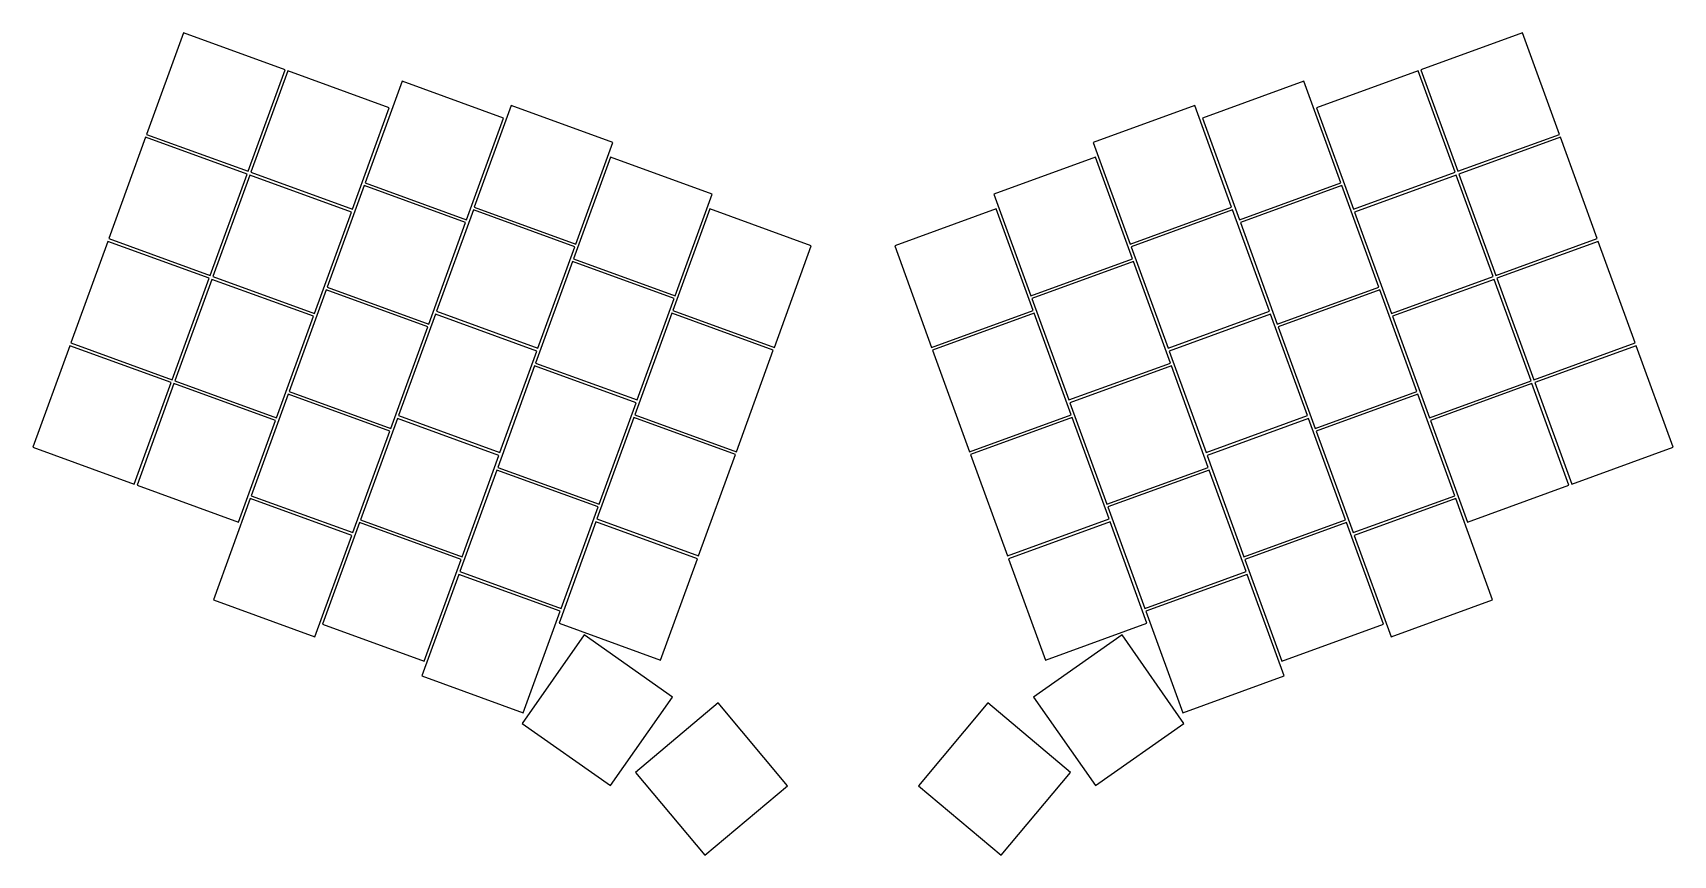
# Model space of a CAD drawing. Header units: millimetres. Extents: x 54 to 335, y -186 to -45.
import ezdxf

# ---------------------------------------------------------------- set-up
doc = ezdxf.new("R2010")
doc.units = ezdxf.units.MM

msp = doc.modelspace()

# ---------------------------------------------------------------- linework, layer by layer
for p, q in [((80.23, -44.9), (73.9, -62.28)), ((97.62, -51.23), (80.23, -44.9)), ((309.54, -44.9), (292.16, -51.23)), ((315.87, -62.28), (309.54, -44.9)), ((91.29, -68.61), (97.62, -51.23)), ((98.09, -51.4), (91.76, -68.78)), ((115.47, -57.72), (98.09, -51.4)), ((117.65, -53.2), (111.32, -70.58)), ((135.04, -59.52), (117.65, -53.2)), ((272.12, -53.2), (254.74, -59.52)), ((278.45, -70.58), (272.12, -53.2)), ((291.69, -51.4), (274.3, -57.72)), ((298.01, -68.78), (291.69, -51.4)), ((292.16, -51.23), (298.48, -68.61)), ((109.14, -75.11), (115.47, -57.72)), ((136.36, -57.35), (130.03, -74.73)), ((153.74, -63.67), (136.36, -57.35)), ((253.41, -57.35), (236.03, -63.67)), ((259.74, -74.73), (253.41, -57.35)), ((274.3, -57.72), (280.63, -75.11)), ((128.71, -76.91), (135.04, -59.52)), ((254.74, -59.52), (261.07, -76.91)), ((73.73, -62.75), (67.41, -80.14)), ((91.12, -69.08), (73.73, -62.75)), ((73.9, -62.28), (91.29, -68.61)), ((147.42, -81.06), (153.74, -63.67)), ((236.03, -63.67), (242.36, -81.06)), ((298.48, -68.61), (315.87, -62.28)), ((316.04, -62.75), (298.66, -69.08)), ((322.37, -80.14), (316.04, -62.75)), ((153.36, -66.19), (147.03, -83.58)), ((170.74, -72.52), (153.36, -66.19)), ((236.41, -66.19), (219.03, -72.52)), ((242.74, -83.58), (236.41, -66.19)), ((84.79, -86.46), (91.12, -69.08)), ((91.59, -69.25), (85.26, -86.64)), ((108.97, -75.58), (91.59, -69.25)), ((91.76, -68.78), (109.14, -75.11)), ((280.63, -75.11), (298.01, -68.78)), ((298.19, -69.25), (280.8, -75.58)), ((304.51, -86.64), (298.19, -69.25)), ((298.66, -69.08), (304.98, -86.46)), ((111.15, -71.05), (104.82, -88.44)), ((128.54, -77.38), (111.15, -71.05)), ((111.32, -70.58), (128.71, -76.91)), ((164.42, -89.91), (170.74, -72.52)), ((219.03, -72.52), (225.36, -89.91)), ((261.07, -76.91), (278.45, -70.58)), ((278.62, -71.05), (261.24, -77.38)), ((284.95, -88.44), (278.62, -71.05)), ((102.65, -92.96), (108.97, -75.58)), ((129.86, -75.2), (123.53, -92.58)), ((147.25, -81.53), (129.86, -75.2)), ((130.03, -74.73), (147.42, -81.06)), ((170.36, -75.04), (164.03, -92.43)), ((187.74, -81.37), (170.36, -75.04)), ((219.42, -75.04), (202.03, -81.37)), ((225.74, -92.43), (219.42, -75.04)), ((242.36, -81.06), (259.74, -74.73)), ((259.91, -75.2), (242.53, -81.53)), ((266.24, -92.58), (259.91, -75.2)), ((280.8, -75.58), (287.13, -92.96)), ((122.21, -94.76), (128.54, -77.38)), ((261.24, -77.38), (267.56, -94.76)), ((67.24, -80.61), (60.91, -97.99)), ((84.62, -86.93), (67.24, -80.61)), ((67.41, -80.14), (84.79, -86.46)), ((181.42, -98.75), (187.74, -81.37)), ((202.03, -81.37), (208.36, -98.75)), ((304.98, -86.46), (322.37, -80.14)), ((322.54, -80.61), (305.15, -86.93)), ((328.87, -97.99), (322.54, -80.61)), ((146.86, -84.05), (140.53, -101.43)), ((140.92, -98.91), (147.25, -81.53)), ((164.24, -90.38), (146.86, -84.05)), ((147.03, -83.58), (164.42, -89.91)), ((225.36, -89.91), (242.74, -83.58)), ((242.91, -84.05), (225.53, -90.38)), ((242.53, -81.53), (248.85, -98.91)), ((249.24, -101.43), (242.91, -84.05)), ((78.29, -104.32), (84.62, -86.93)), ((85.26, -86.64), (102.65, -92.96)), ((287.13, -92.96), (304.51, -86.64)), ((305.15, -86.93), (311.48, -104.32)), ((85.09, -87.11), (78.76, -104.49)), ((102.47, -93.43), (85.09, -87.11)), ((104.65, -88.91), (98.33, -106.29)), ((122.04, -95.23), (104.65, -88.91)), ((104.82, -88.44), (122.21, -94.76)), ((267.56, -94.76), (284.95, -88.44)), ((285.12, -88.91), (267.73, -95.23)), ((291.45, -106.29), (285.12, -88.91)), ((304.68, -87.11), (287.3, -93.43)), ((311.01, -104.49), (304.68, -87.11)), ((123.53, -92.58), (140.92, -98.91)), ((157.92, -107.76), (164.24, -90.38)), ((164.03, -92.43), (181.42, -98.75)), ((208.36, -98.75), (225.74, -92.43)), ((225.53, -90.38), (231.86, -107.76)), ((248.85, -98.91), (266.24, -92.58)), ((96.15, -110.82), (102.47, -93.43)), ((115.71, -112.62), (122.04, -95.23)), ((123.36, -93.05), (117.04, -110.44)), ((140.75, -99.38), (123.36, -93.05)), ((163.86, -92.9), (157.53, -110.28)), ((181.24, -99.22), (163.86, -92.9)), ((225.91, -92.9), (208.53, -99.22)), ((232.24, -110.28), (225.91, -92.9)), ((266.41, -93.05), (249.03, -99.38)), ((272.74, -110.44), (266.41, -93.05)), ((267.73, -95.23), (274.06, -112.62)), ((287.3, -93.43), (293.63, -110.82)), ((60.91, -97.99), (78.29, -104.32)), ((311.48, -104.32), (328.87, -97.99)), ((60.74, -98.46), (54.41, -115.85)), ((78.12, -104.79), (60.74, -98.46)), ((134.42, -116.77), (140.75, -99.38)), ((174.92, -116.61), (181.24, -99.22)), ((208.53, -99.22), (214.86, -116.61)), ((249.03, -99.38), (255.35, -116.77)), ((329.04, -98.46), (311.65, -104.79)), ((335.36, -115.85), (329.04, -98.46)), ((140.36, -101.9), (134.03, -119.29)), ((157.75, -108.23), (140.36, -101.9)), ((140.53, -101.43), (157.92, -107.76)), ((231.86, -107.76), (249.24, -101.43)), ((249.41, -101.9), (232.03, -108.23)), ((255.74, -119.29), (249.41, -101.9)), ((71.79, -122.17), (78.12, -104.79)), ((78.59, -104.96), (72.26, -122.34)), ((95.98, -111.29), (78.59, -104.96)), ((78.76, -104.49), (96.15, -110.82)), ((98.16, -106.76), (91.83, -124.14)), ((115.54, -113.09), (98.16, -106.76)), ((98.33, -106.29), (115.71, -112.62)), ((274.06, -112.62), (291.45, -106.29)), ((291.62, -106.76), (274.23, -113.09)), ((297.95, -124.14), (291.62, -106.76)), ((293.63, -110.82), (311.01, -104.49)), ((311.18, -104.96), (293.8, -111.29)), ((317.51, -122.34), (311.18, -104.96)), ((311.65, -104.79), (317.98, -122.17)), ((151.42, -125.61), (157.75, -108.23)), ((232.03, -108.23), (238.35, -125.61)), ((89.65, -128.67), (95.98, -111.29)), ((116.86, -110.91), (110.54, -128.29)), ((134.25, -117.24), (116.86, -110.91)), ((117.04, -110.44), (134.42, -116.77)), ((157.36, -110.75), (151.03, -128.13)), ((174.75, -117.08), (157.36, -110.75)), ((157.53, -110.28), (174.92, -116.61)), ((214.86, -116.61), (232.24, -110.28)), ((232.41, -110.75), (215.03, -117.08)), ((238.74, -128.13), (232.41, -110.75)), ((255.35, -116.77), (272.74, -110.44)), ((272.91, -110.91), (255.52, -117.24)), ((279.24, -128.29), (272.91, -110.91)), ((293.8, -111.29), (300.12, -128.67)), ((109.21, -130.47), (115.54, -113.09)), ((274.23, -113.09), (280.56, -130.47)), ((54.41, -115.85), (71.79, -122.17)), ((127.92, -134.62), (134.25, -117.24)), ((168.42, -134.46), (174.75, -117.08)), ((215.03, -117.08), (221.35, -134.46)), ((255.52, -117.24), (261.85, -134.62)), ((317.98, -122.17), (335.36, -115.85)), ((133.86, -119.76), (127.54, -137.14)), ((151.25, -126.08), (133.86, -119.76)), ((134.03, -119.29), (151.42, -125.61)), ((238.35, -125.61), (255.74, -119.29)), ((255.91, -119.76), (238.53, -126.08)), ((262.24, -137.14), (255.91, -119.76)), ((72.26, -122.34), (89.65, -128.67)), ((300.12, -128.67), (317.51, -122.34)), ((91.66, -124.61), (85.33, -142)), ((109.04, -130.94), (91.66, -124.61)), ((91.83, -124.14), (109.21, -130.47)), ((144.92, -143.47), (151.25, -126.08)), ((238.53, -126.08), (244.85, -143.47)), ((280.56, -130.47), (297.95, -124.14)), ((298.12, -124.61), (280.73, -130.94)), ((304.44, -142), (298.12, -124.61)), ((110.37, -128.76), (104.04, -146.15)), ((127.75, -135.09), (110.37, -128.76)), ((110.54, -128.29), (127.92, -134.62)), ((150.86, -128.6), (144.54, -145.99)), ((168.25, -134.93), (150.86, -128.6)), ((151.03, -128.13), (168.42, -134.46)), ((221.35, -134.46), (238.74, -128.13)), ((238.91, -128.6), (221.53, -134.93)), ((245.24, -145.99), (238.91, -128.6)), ((261.85, -134.62), (279.24, -128.29)), ((279.41, -128.76), (262.02, -135.09)), ((285.73, -146.15), (279.41, -128.76)), ((102.71, -148.33), (109.04, -130.94)), ((280.73, -130.94), (287.06, -148.33)), ((127.37, -137.61), (121.04, -154.99)), ((121.42, -152.47), (127.75, -135.09)), ((144.75, -143.94), (127.37, -137.61)), ((127.54, -137.14), (144.92, -143.47)), ((161.92, -152.32), (168.25, -134.93)), ((221.53, -134.93), (227.85, -152.32)), ((244.85, -143.47), (262.24, -137.14)), ((262.41, -137.61), (245.02, -143.94)), ((262.02, -135.09), (268.35, -152.47)), ((268.74, -154.99), (262.41, -137.61)), ((85.33, -142), (102.71, -148.33)), ((287.06, -148.33), (304.44, -142)), ((138.42, -161.32), (144.75, -143.94)), ((144.54, -145.99), (161.92, -152.32)), ((227.85, -152.32), (245.24, -145.99)), ((245.02, -143.94), (251.35, -161.32)), ((104.04, -146.15), (121.42, -152.47)), ((148.82, -147.99), (138.21, -163.15)), ((163.97, -158.61), (148.82, -147.99)), ((240.96, -147.99), (225.8, -158.61)), ((251.57, -163.15), (240.96, -147.99)), ((268.35, -152.47), (285.73, -146.15)), ((121.04, -154.99), (138.42, -161.32)), ((251.35, -161.32), (268.74, -154.99)), ((153.36, -173.76), (163.97, -158.61)), ((171.8, -159.63), (157.62, -171.52)), ((183.69, -173.8), (171.8, -159.63)), ((217.98, -159.63), (206.09, -173.8)), ((232.15, -171.52), (217.98, -159.63)), ((225.8, -158.61), (236.41, -173.76)), ((138.21, -163.15), (153.36, -173.76)), ((236.41, -173.76), (251.57, -163.15)), ((157.62, -171.52), (169.52, -185.69)), ((169.52, -185.69), (183.69, -173.8)), ((206.09, -173.8), (220.26, -185.69)), ((220.26, -185.69), (232.15, -171.52))]:
    msp.add_line(p, q)

doc.saveas('drawing.dxf')
